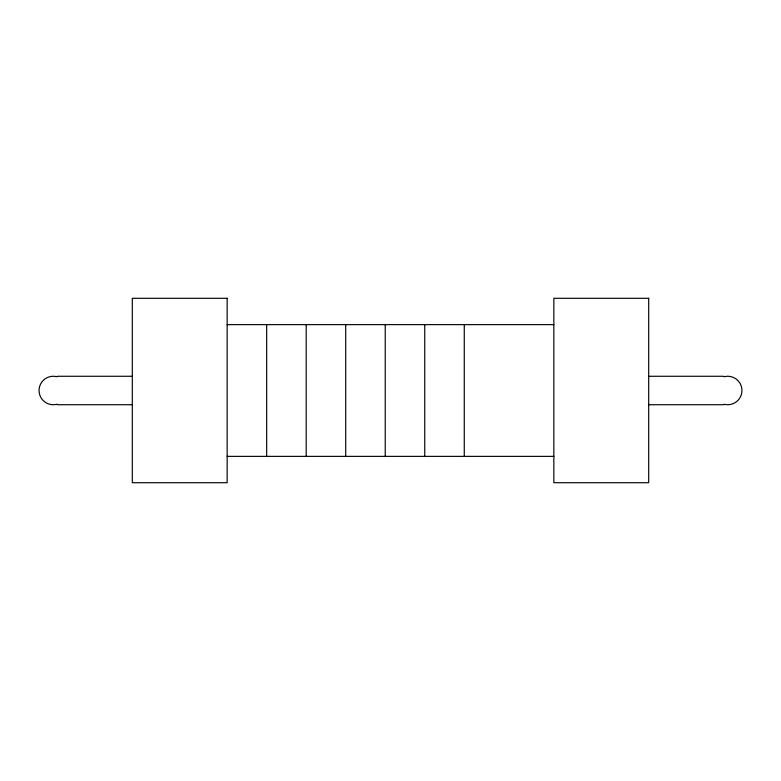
<?xml version="1.0" encoding="UTF-8"?>
<svg xmlns="http://www.w3.org/2000/svg" width="781" height="781" viewBox="0 0 781 781"><rect width="100%" height="100%" fill="white"/><g stroke="black" fill="none" stroke-linecap="round" stroke-linejoin="round"><path stroke-width="1.17" d="M227.154 324.632L553.846 324.632M57.443 376.276L132.311 376.276M648.689 376.276L723.557 376.276M57.443 404.724L132.311 404.724M648.689 404.724L723.557 404.724M227.154 456.368L553.846 456.368M464.265 324.632L464.265 456.368M424.747 324.632L424.747 456.368M385.228 324.632L385.228 456.368M345.71 324.632L345.71 456.368M306.191 324.632L306.191 456.368M266.672 324.632L266.672 456.368M56.954 404.246A14.224 14.224 0 0 1 39.05 390.5A14.224 14.224 0 0 1 56.954 376.754M724.046 376.754A14.224 14.224 0 0 1 741.95 390.5A14.224 14.224 0 0 1 724.046 404.246M227.154 298.293L132.311 298.293L132.311 482.707L227.154 482.707L227.154 298.293M648.689 298.293L553.846 298.293L553.846 482.707L648.689 482.707L648.689 298.293"/></g></svg>
